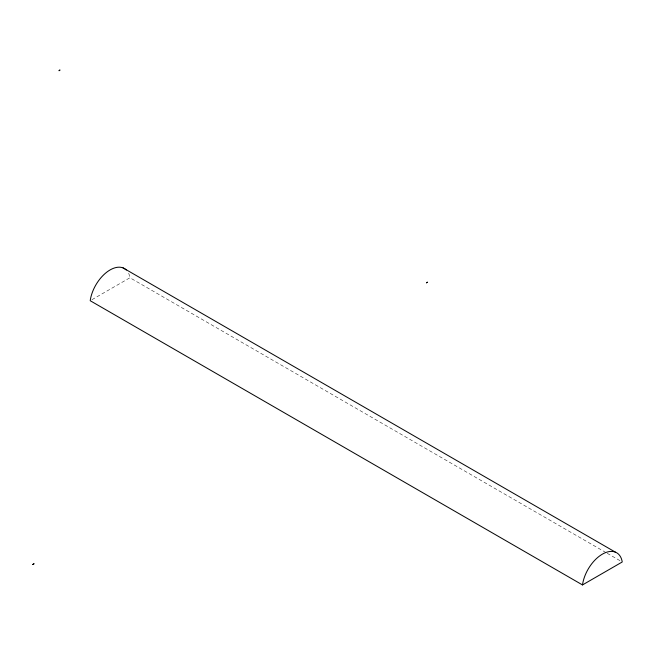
<?xml version="1.0" encoding="UTF-8"?>
<svg xmlns="http://www.w3.org/2000/svg" width="655" height="655" viewBox="0 0 655 655"><rect width="100%" height="100%" fill="white"/><g stroke="black" fill="none" stroke-linecap="round" stroke-linejoin="round"><path stroke-width="0.49" stroke-dasharray="3.27 2.46" d="M91.97 299.687L129.96 277.753L606.309 552.779M607.201 553.287L620.481 560.958M128.626 273.34A28.533 16.473 -60 0 1 129.96 277.753"/><path stroke-width="0.98" d="M582.491 584.931L622.25 561.974A28.533 16.473 -60 0 0 602.371 554.155A28.533 16.473 -60 0 0 582.491 584.931L90.202 300.71A28.533 16.473 -60 0 1 105.422 273.258A28.533 16.473 -60 0 1 126.284 269.991M123.066 267.903L615.356 552.124M59.883 70.069L59.089 70.683L59.883 70.069M427.306 282.199L426.511 282.813L427.306 282.199M33.962 563.808L32.75 564.504L33.962 563.808"/></g></svg>
